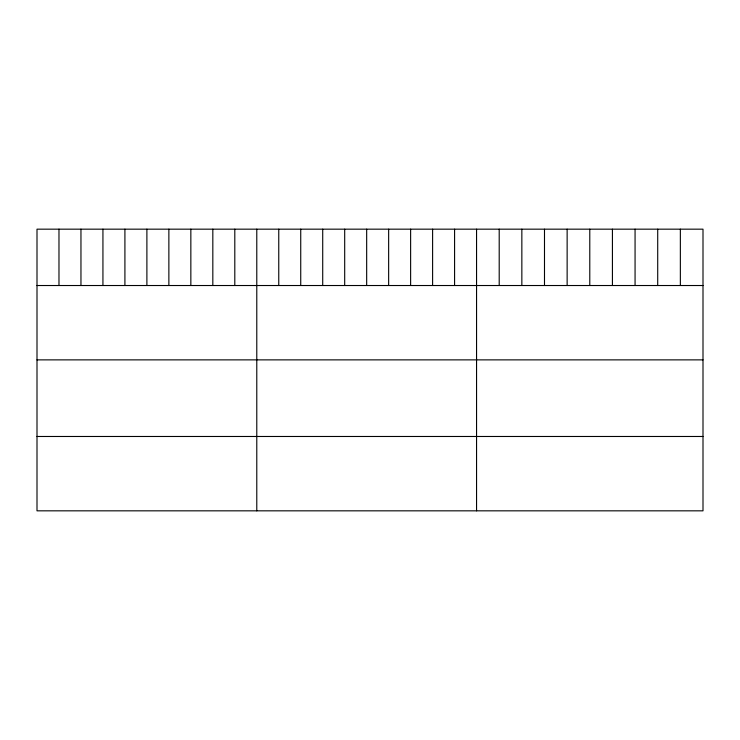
<?xml version="1.0" encoding="UTF-8"?>
<svg xmlns="http://www.w3.org/2000/svg" width="740" height="740" viewBox="0 0 740 740"><rect width="100%" height="100%" fill="white"/><g stroke="black" fill="none" stroke-linecap="round" stroke-linejoin="round"><path stroke-width="1.11" d="M703 285.52L703 510.831L37 510.831L37 229.169L703 229.169L703 285.52L37 285.52M37 359.871L703 359.871M37 436.48L703 436.48M680.356 229.169L680.356 285.52M657.712 229.169L657.712 285.52M635.068 229.169L635.068 285.52M612.424 229.169L612.424 285.52M589.78 229.169L589.78 285.52M567.136 229.169L567.136 285.52M544.492 229.169L544.492 285.52M521.848 229.169L521.848 285.52M499.204 229.169L499.204 285.52M476.56 229.169L476.56 510.831M454.582 229.169L454.582 285.52M432.604 229.169L432.604 285.52M410.626 229.169L410.626 285.52M388.648 229.169L388.648 285.52M366.67 229.169L366.67 285.52M344.692 229.169L344.692 285.52M322.714 229.169L322.714 285.52M300.736 229.169L300.736 285.52M278.758 229.169L278.758 285.52M256.78 229.169L256.78 510.831M234.802 229.169L234.802 285.52M212.824 229.169L212.824 285.52M190.846 229.169L190.846 285.52M168.868 229.169L168.868 285.52M146.89 229.169L146.89 285.52M124.912 229.169L124.912 285.52M102.934 229.169L102.934 285.52M80.956 229.169L80.956 285.52M58.978 229.169L58.978 285.52"/></g></svg>
